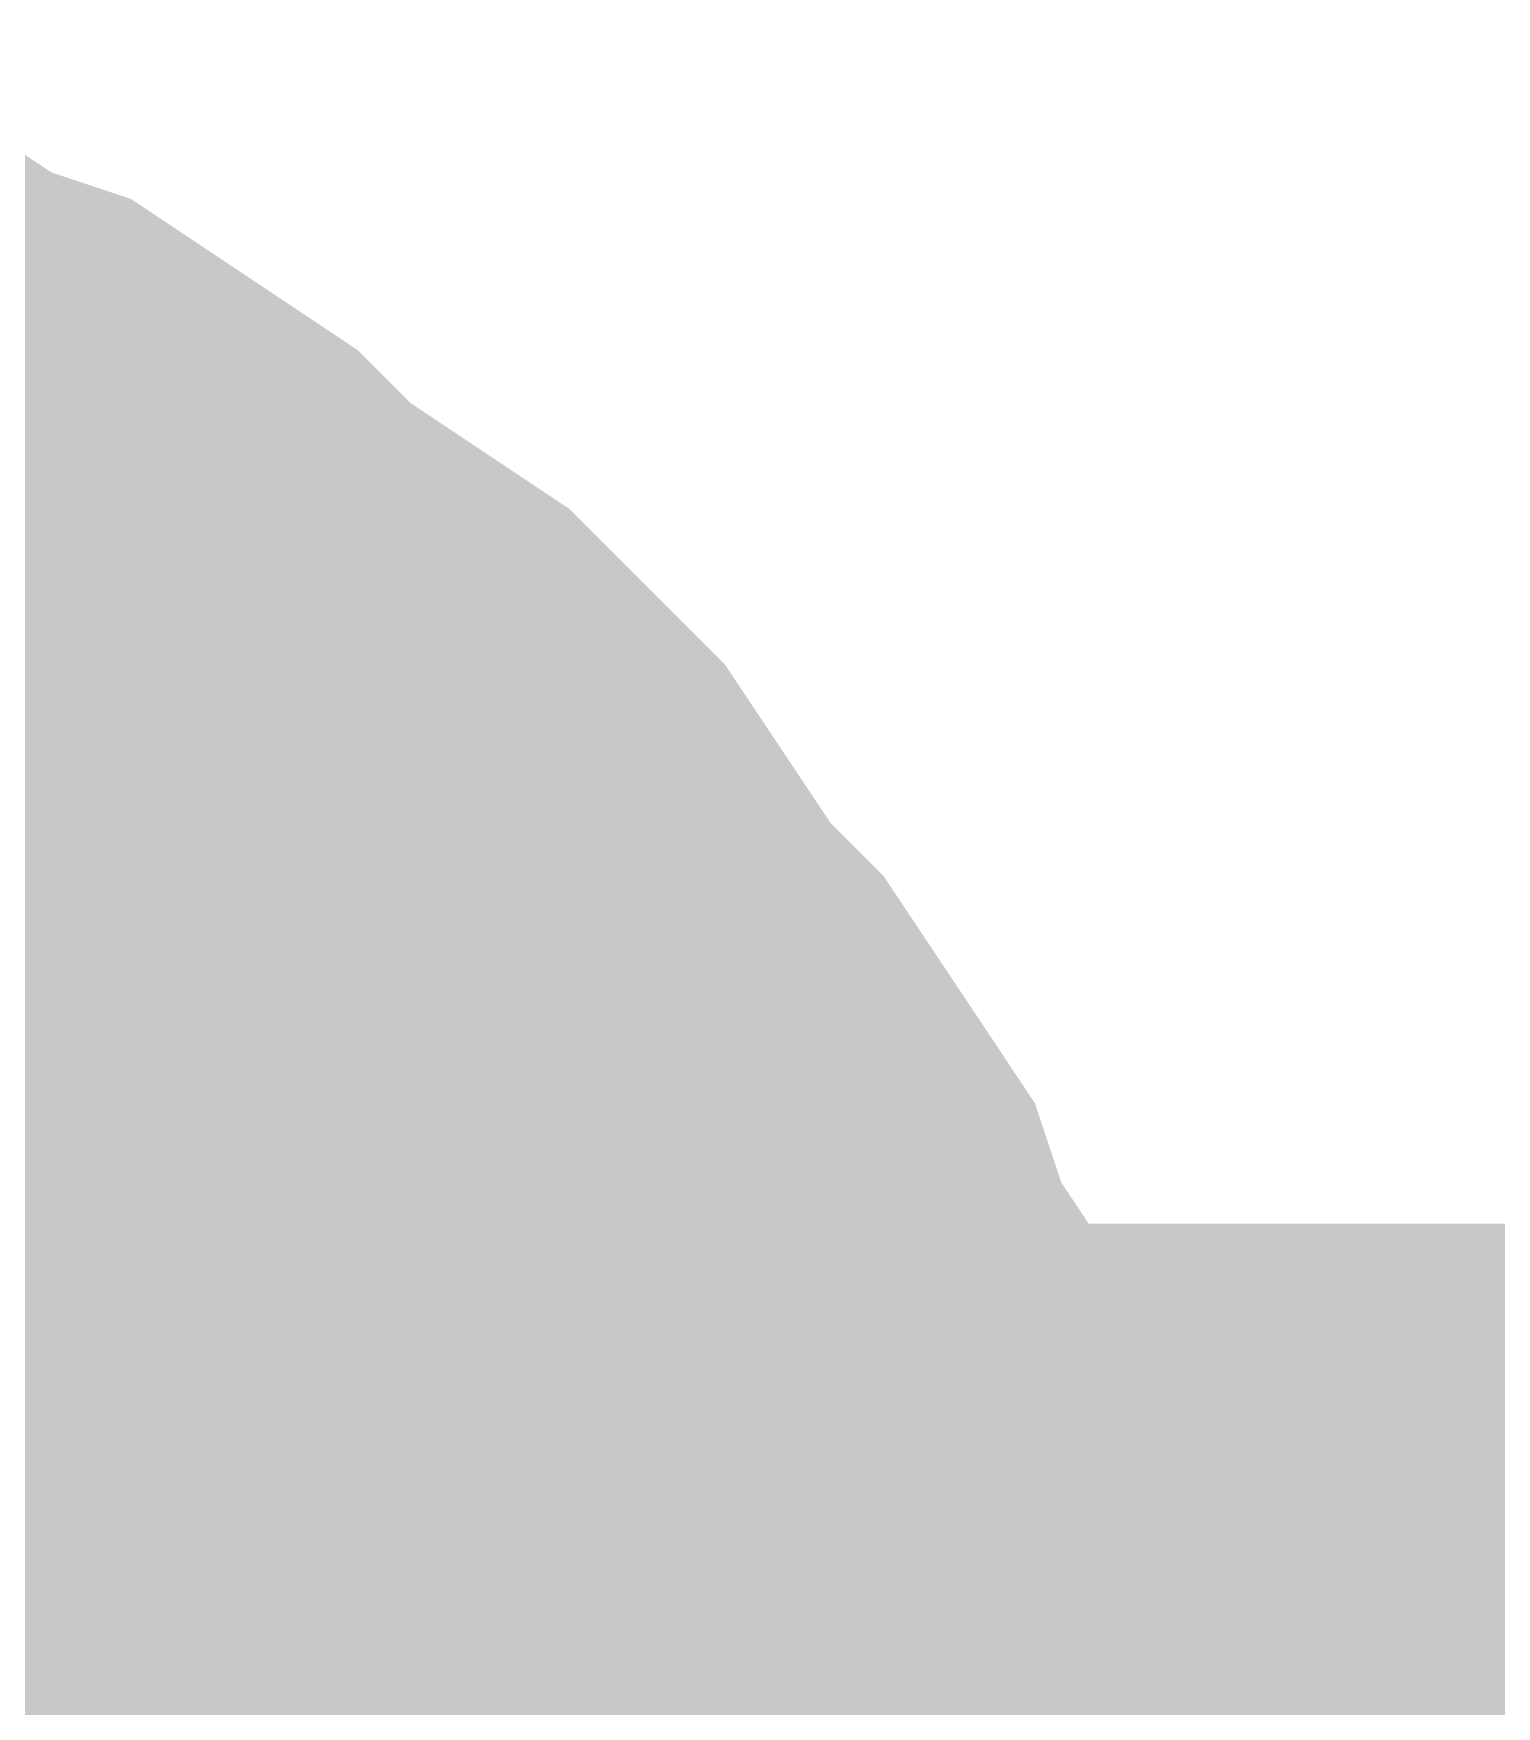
# Model space of a CAD drawing. Header units: inches. Extents: x 0 to 841, y 0 to 594.
# Drawn here: x 267.902 to 268.523, y 305.165 to 305.875 of the extents above; entities that cross this region are included whole.
import ezdxf

# ---------------------------------------------------------------- set-up
doc = ezdxf.new("R2010")
doc.units = ezdxf.units.IN
doc.layers.add('Sheet', color=255, linetype='Continuous')

msp = doc.modelspace()

# ---------------------------------------------------------------- linework, layer by layer
at = {"layer": 'Sheet'}
for points in [[(267.74199, 305.72539, 0.29972, 0.29972, 0), (267.77568, 305.71416, 0.29972, 0.29972, 0), (267.80936, 305.70293, 0.29972, 0.29972, 0), (267.84305, 305.68047, 0.29972, 0.29972, 0), (267.87674, 305.66924, 0.29972, 0.29972, 0), (267.91042, 305.64678, 0.29972, 0.29972, 0), (267.94411, 305.62432, 0.29972, 0.29972, 0), (267.96657, 305.60186, 0.29972, 0.29972, 0), (268.00025, 305.5794, 0.29972, 0.29972, 0), (268.03394, 305.55694, 0.29972, 0.29972, 0), (268.0564, 305.53448, 0.29972, 0.29972, 0), (268.07886, 305.51202, 0.29972, 0.29972, 0), (268.10131, 305.47834, 0.29972, 0.29972, 0), (268.12377, 305.44465, 0.29972, 0.29972, 0), (268.14623, 305.42219, 0.29972, 0.29972, 0), (268.16869, 305.3885, 0.29972, 0.29972, 0), (268.19114, 305.35481, 0.29972, 0.29972, 0), (268.20237, 305.32112, 0.29972, 0.29972, 0), (268.22483, 305.28743, 0.29972, 0.29972, 0), (268.23606, 305.25374, 0.29972, 0.29972, 0), (268.24729, 305.22005, 0.29972, 0.29972, 0), (268.25852, 305.18637, 0.29972, 0.29972, 0), (268.26975, 305.15268, 0.29972, 0.29972, 0), (268.26975, 305.10776, 0.29972, 0.29972, 0), (268.28098, 305.07407, 0.29972, 0.29972, 0), (268.28098, 305.02915, 0.29972, 0.29972, 0), (268.28098, 304.99546, 0.29972, 0.29972, 0)], [(267.74199, 305.72539, 0.29972, 0.29972, 0), (267.77568, 305.71416, 0.29972, 0.29972, 0), (267.80936, 305.70293, 0.29972, 0.29972, 0), (267.84305, 305.68047, 0.29972, 0.29972, 0), (267.87674, 305.66924, 0.29972, 0.29972, 0), (267.91042, 305.64678, 0.29972, 0.29972, 0), (267.94411, 305.62432, 0.29972, 0.29972, 0), (267.96657, 305.60186, 0.29972, 0.29972, 0), (268.00025, 305.5794, 0.29972, 0.29972, 0), (268.03394, 305.55694, 0.29972, 0.29972, 0), (268.0564, 305.53448, 0.29972, 0.29972, 0), (268.07886, 305.51202, 0.29972, 0.29972, 0), (268.10131, 305.47834, 0.29972, 0.29972, 0), (268.12377, 305.44465, 0.29972, 0.29972, 0), (268.14623, 305.42219, 0.29972, 0.29972, 0), (268.16869, 305.3885, 0.29972, 0.29972, 0), (268.19114, 305.35481, 0.29972, 0.29972, 0), (268.20237, 305.32112, 0.29972, 0.29972, 0), (268.22483, 305.28743, 0.29972, 0.29972, 0), (268.23606, 305.25374, 0.29972, 0.29972, 0), (268.24729, 305.22005, 0.29972, 0.29972, 0), (268.25852, 305.18637, 0.29972, 0.29972, 0), (268.26975, 305.15268, 0.29972, 0.29972, 0), (268.26975, 305.10776, 0.29972, 0.29972, 0), (268.28098, 305.07407, 0.29972, 0.29972, 0), (268.28098, 305.02915, 0.29972, 0.29972, 0), (268.28098, 304.99546, 0.29972, 0.29972, 0)], [(267.74199, 305.72539, 0.29972, 0.29972, 0), (267.77568, 305.71416, 0.29972, 0.29972, 0), (267.80936, 305.70293, 0.29972, 0.29972, 0), (267.84305, 305.68047, 0.29972, 0.29972, 0), (267.87674, 305.66924, 0.29972, 0.29972, 0), (267.91042, 305.64678, 0.29972, 0.29972, 0), (267.94411, 305.62432, 0.29972, 0.29972, 0), (267.96657, 305.60186, 0.29972, 0.29972, 0), (268.00025, 305.5794, 0.29972, 0.29972, 0), (268.03394, 305.55694, 0.29972, 0.29972, 0), (268.0564, 305.53448, 0.29972, 0.29972, 0), (268.07886, 305.51202, 0.29972, 0.29972, 0), (268.10131, 305.47834, 0.29972, 0.29972, 0), (268.12377, 305.44465, 0.29972, 0.29972, 0), (268.14623, 305.42219, 0.29972, 0.29972, 0), (268.16869, 305.3885, 0.29972, 0.29972, 0), (268.19114, 305.35481, 0.29972, 0.29972, 0), (268.20237, 305.32112, 0.29972, 0.29972, 0), (268.22483, 305.28743, 0.29972, 0.29972, 0), (268.23606, 305.25374, 0.29972, 0.29972, 0), (268.24729, 305.22005, 0.29972, 0.29972, 0), (268.25852, 305.18637, 0.29972, 0.29972, 0), (268.26975, 305.15268, 0.29972, 0.29972, 0), (268.26975, 305.10776, 0.29972, 0.29972, 0), (268.28098, 305.07407, 0.29972, 0.29972, 0), (268.28098, 305.02915, 0.29972, 0.29972, 0), (268.28098, 304.99546, 0.29972, 0.29972, 0)], [(267.74199, 305.72539, 0.29972, 0.29972, 0), (267.77568, 305.71416, 0.29972, 0.29972, 0), (267.80936, 305.70293, 0.29972, 0.29972, 0), (267.84305, 305.68047, 0.29972, 0.29972, 0), (267.87674, 305.66924, 0.29972, 0.29972, 0), (267.91042, 305.64678, 0.29972, 0.29972, 0), (267.94411, 305.62432, 0.29972, 0.29972, 0), (267.96657, 305.60186, 0.29972, 0.29972, 0), (268.00025, 305.5794, 0.29972, 0.29972, 0), (268.03394, 305.55694, 0.29972, 0.29972, 0), (268.0564, 305.53448, 0.29972, 0.29972, 0), (268.07886, 305.51202, 0.29972, 0.29972, 0), (268.10131, 305.47834, 0.29972, 0.29972, 0), (268.12377, 305.44465, 0.29972, 0.29972, 0), (268.14623, 305.42219, 0.29972, 0.29972, 0), (268.16869, 305.3885, 0.29972, 0.29972, 0), (268.19114, 305.35481, 0.29972, 0.29972, 0), (268.20237, 305.32112, 0.29972, 0.29972, 0), (268.22483, 305.28743, 0.29972, 0.29972, 0), (268.23606, 305.25374, 0.29972, 0.29972, 0), (268.24729, 305.22005, 0.29972, 0.29972, 0), (268.25852, 305.18637, 0.29972, 0.29972, 0), (268.26975, 305.15268, 0.29972, 0.29972, 0), (268.26975, 305.10776, 0.29972, 0.29972, 0), (268.28098, 305.07407, 0.29972, 0.29972, 0), (268.28098, 305.02915, 0.29972, 0.29972, 0), (268.28098, 304.99546, 0.29972, 0.29972, 0)], [(267.74199, 305.72539, 0.29972, 0.29972, 0), (267.77568, 305.71416, 0.29972, 0.29972, 0), (267.80936, 305.70293, 0.29972, 0.29972, 0), (267.84305, 305.68047, 0.29972, 0.29972, 0), (267.87674, 305.66924, 0.29972, 0.29972, 0), (267.91042, 305.64678, 0.29972, 0.29972, 0), (267.94411, 305.62432, 0.29972, 0.29972, 0), (267.96657, 305.60186, 0.29972, 0.29972, 0), (268.00025, 305.5794, 0.29972, 0.29972, 0), (268.03394, 305.55694, 0.29972, 0.29972, 0), (268.0564, 305.53448, 0.29972, 0.29972, 0), (268.07886, 305.51202, 0.29972, 0.29972, 0), (268.10131, 305.47834, 0.29972, 0.29972, 0), (268.12377, 305.44465, 0.29972, 0.29972, 0), (268.14623, 305.42219, 0.29972, 0.29972, 0), (268.16869, 305.3885, 0.29972, 0.29972, 0), (268.19114, 305.35481, 0.29972, 0.29972, 0), (268.20237, 305.32112, 0.29972, 0.29972, 0), (268.22483, 305.28743, 0.29972, 0.29972, 0), (268.23606, 305.25374, 0.29972, 0.29972, 0), (268.24729, 305.22005, 0.29972, 0.29972, 0), (268.25852, 305.18637, 0.29972, 0.29972, 0), (268.26975, 305.15268, 0.29972, 0.29972, 0), (268.26975, 305.10776, 0.29972, 0.29972, 0), (268.28098, 305.07407, 0.29972, 0.29972, 0), (268.28098, 305.02915, 0.29972, 0.29972, 0), (268.28098, 304.99546, 0.29972, 0.29972, 0)], [(267.74199, 305.72539, 0.29972, 0.29972, 0), (267.77568, 305.71416, 0.29972, 0.29972, 0), (267.80936, 305.70293, 0.29972, 0.29972, 0), (267.84305, 305.68047, 0.29972, 0.29972, 0), (267.87674, 305.66924, 0.29972, 0.29972, 0), (267.91042, 305.64678, 0.29972, 0.29972, 0), (267.94411, 305.62432, 0.29972, 0.29972, 0), (267.96657, 305.60186, 0.29972, 0.29972, 0), (268.00025, 305.5794, 0.29972, 0.29972, 0), (268.03394, 305.55694, 0.29972, 0.29972, 0), (268.0564, 305.53448, 0.29972, 0.29972, 0), (268.07886, 305.51202, 0.29972, 0.29972, 0), (268.10131, 305.47834, 0.29972, 0.29972, 0), (268.12377, 305.44465, 0.29972, 0.29972, 0), (268.14623, 305.42219, 0.29972, 0.29972, 0), (268.16869, 305.3885, 0.29972, 0.29972, 0), (268.19114, 305.35481, 0.29972, 0.29972, 0), (268.20237, 305.32112, 0.29972, 0.29972, 0), (268.22483, 305.28743, 0.29972, 0.29972, 0), (268.23606, 305.25374, 0.29972, 0.29972, 0), (268.24729, 305.22005, 0.29972, 0.29972, 0), (268.25852, 305.18637, 0.29972, 0.29972, 0), (268.26975, 305.15268, 0.29972, 0.29972, 0), (268.26975, 305.10776, 0.29972, 0.29972, 0), (268.28098, 305.07407, 0.29972, 0.29972, 0), (268.28098, 305.02915, 0.29972, 0.29972, 0), (268.28098, 304.99546, 0.29972, 0.29972, 0)], [(267.84305, 305.68047, 0.09906, 0.09906, 0), (267.87674, 305.66924, 0.09906, 0.09906, 0), (267.91042, 305.64678, 0.09906, 0.09906, 0), (267.94411, 305.62432, 0.09906, 0.09906, 0), (267.96657, 305.60186, 0.09906, 0.09906, 0), (268.00025, 305.5794, 0.09906, 0.09906, 0), (268.03394, 305.55694, 0.09906, 0.09906, 0), (268.0564, 305.53448, 0.09906, 0.09906, 0), (268.07886, 305.51202, 0.09906, 0.09906, 0), (268.10131, 305.47834, 0.09906, 0.09906, 0), (268.12377, 305.44465, 0.09906, 0.09906, 0), (268.14623, 305.42219, 0.09906, 0.09906, 0), (268.16869, 305.3885, 0.09906, 0.09906, 0), (268.19114, 305.35481, 0.09906, 0.09906, 0), (268.20237, 305.32112, 0.09906, 0.09906, 0), (268.22483, 305.28743, 0.09906, 0.09906, 0), (268.23606, 305.25374, 0.09906, 0.09906, 0), (268.24729, 305.22005, 0.09906, 0.09906, 0), (268.25852, 305.18637, 0.09906, 0.09906, 0), (268.26975, 305.15268, 0.09906, 0.09906, 0), (268.26975, 305.10776, 0.09906, 0.09906, 0)], [(267.84305, 305.68047, 0.09906, 0.09906, 0), (267.87674, 305.66924, 0.09906, 0.09906, 0), (267.91042, 305.64678, 0.09906, 0.09906, 0), (267.94411, 305.62432, 0.09906, 0.09906, 0), (267.96657, 305.60186, 0.09906, 0.09906, 0), (268.00025, 305.5794, 0.09906, 0.09906, 0), (268.03394, 305.55694, 0.09906, 0.09906, 0), (268.0564, 305.53448, 0.09906, 0.09906, 0), (268.07886, 305.51202, 0.09906, 0.09906, 0), (268.10131, 305.47834, 0.09906, 0.09906, 0), (268.12377, 305.44465, 0.09906, 0.09906, 0), (268.14623, 305.42219, 0.09906, 0.09906, 0), (268.16869, 305.3885, 0.09906, 0.09906, 0), (268.19114, 305.35481, 0.09906, 0.09906, 0), (268.20237, 305.32112, 0.09906, 0.09906, 0), (268.22483, 305.28743, 0.09906, 0.09906, 0), (268.23606, 305.25374, 0.09906, 0.09906, 0), (268.24729, 305.22005, 0.09906, 0.09906, 0), (268.25852, 305.18637, 0.09906, 0.09906, 0), (268.26975, 305.15268, 0.09906, 0.09906, 0), (268.26975, 305.10776, 0.09906, 0.09906, 0)], [(267.84305, 305.68047, 0.09906, 0.09906, 0), (267.87674, 305.66924, 0.09906, 0.09906, 0), (267.91042, 305.64678, 0.09906, 0.09906, 0), (267.94411, 305.62432, 0.09906, 0.09906, 0), (267.96657, 305.60186, 0.09906, 0.09906, 0), (268.00025, 305.5794, 0.09906, 0.09906, 0), (268.03394, 305.55694, 0.09906, 0.09906, 0), (268.0564, 305.53448, 0.09906, 0.09906, 0), (268.07886, 305.51202, 0.09906, 0.09906, 0), (268.10131, 305.47834, 0.09906, 0.09906, 0), (268.12377, 305.44465, 0.09906, 0.09906, 0), (268.14623, 305.42219, 0.09906, 0.09906, 0), (268.16869, 305.3885, 0.09906, 0.09906, 0), (268.19114, 305.35481, 0.09906, 0.09906, 0), (268.20237, 305.32112, 0.09906, 0.09906, 0), (268.22483, 305.28743, 0.09906, 0.09906, 0), (268.23606, 305.25374, 0.09906, 0.09906, 0), (268.24729, 305.22005, 0.09906, 0.09906, 0), (268.25852, 305.18637, 0.09906, 0.09906, 0), (268.26975, 305.15268, 0.09906, 0.09906, 0), (268.26975, 305.10776, 0.09906, 0.09906, 0)], [(267.84305, 305.68047, 0.09906, 0.09906, 0), (267.87674, 305.66924, 0.09906, 0.09906, 0), (267.91042, 305.64678, 0.09906, 0.09906, 0), (267.94411, 305.62432, 0.09906, 0.09906, 0), (267.96657, 305.60186, 0.09906, 0.09906, 0), (268.00025, 305.5794, 0.09906, 0.09906, 0), (268.03394, 305.55694, 0.09906, 0.09906, 0), (268.0564, 305.53448, 0.09906, 0.09906, 0), (268.07886, 305.51202, 0.09906, 0.09906, 0), (268.10131, 305.47834, 0.09906, 0.09906, 0), (268.12377, 305.44465, 0.09906, 0.09906, 0), (268.14623, 305.42219, 0.09906, 0.09906, 0), (268.16869, 305.3885, 0.09906, 0.09906, 0), (268.19114, 305.35481, 0.09906, 0.09906, 0), (268.20237, 305.32112, 0.09906, 0.09906, 0), (268.22483, 305.28743, 0.09906, 0.09906, 0), (268.23606, 305.25374, 0.09906, 0.09906, 0), (268.24729, 305.22005, 0.09906, 0.09906, 0), (268.25852, 305.18637, 0.09906, 0.09906, 0), (268.26975, 305.15268, 0.09906, 0.09906, 0), (268.26975, 305.10776, 0.09906, 0.09906, 0)], [(267.84305, 305.68047, 0.09906, 0.09906, 0), (267.87674, 305.66924, 0.09906, 0.09906, 0), (267.91042, 305.64678, 0.09906, 0.09906, 0), (267.94411, 305.62432, 0.09906, 0.09906, 0), (267.96657, 305.60186, 0.09906, 0.09906, 0), (268.00025, 305.5794, 0.09906, 0.09906, 0), (268.03394, 305.55694, 0.09906, 0.09906, 0), (268.0564, 305.53448, 0.09906, 0.09906, 0), (268.07886, 305.51202, 0.09906, 0.09906, 0), (268.10131, 305.47834, 0.09906, 0.09906, 0), (268.12377, 305.44465, 0.09906, 0.09906, 0), (268.14623, 305.42219, 0.09906, 0.09906, 0), (268.16869, 305.3885, 0.09906, 0.09906, 0), (268.19114, 305.35481, 0.09906, 0.09906, 0), (268.20237, 305.32112, 0.09906, 0.09906, 0), (268.22483, 305.28743, 0.09906, 0.09906, 0), (268.23606, 305.25374, 0.09906, 0.09906, 0), (268.24729, 305.22005, 0.09906, 0.09906, 0), (268.25852, 305.18637, 0.09906, 0.09906, 0), (268.26975, 305.15268, 0.09906, 0.09906, 0), (268.26975, 305.10776, 0.09906, 0.09906, 0)], [(267.84305, 305.68047, 0.09906, 0.09906, 0), (267.87674, 305.66924, 0.09906, 0.09906, 0), (267.91042, 305.64678, 0.09906, 0.09906, 0), (267.94411, 305.62432, 0.09906, 0.09906, 0), (267.96657, 305.60186, 0.09906, 0.09906, 0), (268.00025, 305.5794, 0.09906, 0.09906, 0), (268.03394, 305.55694, 0.09906, 0.09906, 0), (268.0564, 305.53448, 0.09906, 0.09906, 0), (268.07886, 305.51202, 0.09906, 0.09906, 0), (268.10131, 305.47834, 0.09906, 0.09906, 0), (268.12377, 305.44465, 0.09906, 0.09906, 0), (268.14623, 305.42219, 0.09906, 0.09906, 0), (268.16869, 305.3885, 0.09906, 0.09906, 0), (268.19114, 305.35481, 0.09906, 0.09906, 0), (268.20237, 305.32112, 0.09906, 0.09906, 0), (268.22483, 305.28743, 0.09906, 0.09906, 0), (268.23606, 305.25374, 0.09906, 0.09906, 0), (268.24729, 305.22005, 0.09906, 0.09906, 0), (268.25852, 305.18637, 0.09906, 0.09906, 0), (268.26975, 305.15268, 0.09906, 0.09906, 0), (268.26975, 305.10776, 0.09906, 0.09906, 0)], [(267.74199, 305.45588, 0.29972, 0.29972, 0), (267.76445, 305.44465, 0.29972, 0.29972, 0), (267.77568, 305.43342, 0.29972, 0.29972, 0), (267.79813, 305.41096, 0.29972, 0.29972, 0), (267.82059, 305.39973, 0.29972, 0.29972, 0), (267.84305, 305.3885, 0.29972, 0.29972, 0), (267.85428, 305.36604, 0.29972, 0.29972, 0), (267.87674, 305.35481, 0.29972, 0.29972, 0), (267.88796, 305.33235, 0.29972, 0.29972, 0), (267.91042, 305.32112, 0.29972, 0.29972, 0), (267.92165, 305.29866, 0.29972, 0.29972, 0), (267.93288, 305.2762, 0.29972, 0.29972, 0), (267.95534, 305.25374, 0.29972, 0.29972, 0), (267.96657, 305.24251, 0.29972, 0.29972, 0), (267.9778, 305.22005, 0.29972, 0.29972, 0), (267.9778, 305.1976, 0.29972, 0.29972, 0), (267.98902, 305.17514, 0.29972, 0.29972, 0), (268.00025, 305.14145, 0.29972, 0.29972, 0), (268.01148, 305.11899, 0.29972, 0.29972, 0), (268.01148, 305.09653, 0.29972, 0.29972, 0), (268.01148, 305.07407, 0.29972, 0.29972, 0), (268.02271, 305.05161, 0.29972, 0.29972, 0), (268.02271, 305.01792, 0.29972, 0.29972, 0), (268.02271, 304.99546, 0.29972, 0.29972, 0)], [(267.74199, 305.45588, 0.29972, 0.29972, 0), (267.76445, 305.44465, 0.29972, 0.29972, 0), (267.77568, 305.43342, 0.29972, 0.29972, 0), (267.79813, 305.41096, 0.29972, 0.29972, 0), (267.82059, 305.39973, 0.29972, 0.29972, 0), (267.84305, 305.3885, 0.29972, 0.29972, 0), (267.85428, 305.36604, 0.29972, 0.29972, 0), (267.87674, 305.35481, 0.29972, 0.29972, 0), (267.88796, 305.33235, 0.29972, 0.29972, 0), (267.91042, 305.32112, 0.29972, 0.29972, 0), (267.92165, 305.29866, 0.29972, 0.29972, 0), (267.93288, 305.2762, 0.29972, 0.29972, 0), (267.95534, 305.25374, 0.29972, 0.29972, 0), (267.96657, 305.24251, 0.29972, 0.29972, 0), (267.9778, 305.22005, 0.29972, 0.29972, 0), (267.9778, 305.1976, 0.29972, 0.29972, 0), (267.98902, 305.17514, 0.29972, 0.29972, 0), (268.00025, 305.14145, 0.29972, 0.29972, 0), (268.01148, 305.11899, 0.29972, 0.29972, 0), (268.01148, 305.09653, 0.29972, 0.29972, 0), (268.01148, 305.07407, 0.29972, 0.29972, 0), (268.02271, 305.05161, 0.29972, 0.29972, 0), (268.02271, 305.01792, 0.29972, 0.29972, 0), (268.02271, 304.99546, 0.29972, 0.29972, 0)], [(267.74199, 305.45588, 0.29972, 0.29972, 0), (267.76445, 305.44465, 0.29972, 0.29972, 0), (267.77568, 305.43342, 0.29972, 0.29972, 0), (267.79813, 305.41096, 0.29972, 0.29972, 0), (267.82059, 305.39973, 0.29972, 0.29972, 0), (267.84305, 305.3885, 0.29972, 0.29972, 0), (267.85428, 305.36604, 0.29972, 0.29972, 0), (267.87674, 305.35481, 0.29972, 0.29972, 0), (267.88796, 305.33235, 0.29972, 0.29972, 0), (267.91042, 305.32112, 0.29972, 0.29972, 0), (267.92165, 305.29866, 0.29972, 0.29972, 0), (267.93288, 305.2762, 0.29972, 0.29972, 0), (267.95534, 305.25374, 0.29972, 0.29972, 0), (267.96657, 305.24251, 0.29972, 0.29972, 0), (267.9778, 305.22005, 0.29972, 0.29972, 0), (267.9778, 305.1976, 0.29972, 0.29972, 0), (267.98902, 305.17514, 0.29972, 0.29972, 0), (268.00025, 305.14145, 0.29972, 0.29972, 0), (268.01148, 305.11899, 0.29972, 0.29972, 0), (268.01148, 305.09653, 0.29972, 0.29972, 0), (268.01148, 305.07407, 0.29972, 0.29972, 0), (268.02271, 305.05161, 0.29972, 0.29972, 0), (268.02271, 305.01792, 0.29972, 0.29972, 0), (268.02271, 304.99546, 0.29972, 0.29972, 0)], [(267.74199, 305.45588, 0.29972, 0.29972, 0), (267.76445, 305.44465, 0.29972, 0.29972, 0), (267.77568, 305.43342, 0.29972, 0.29972, 0), (267.79813, 305.41096, 0.29972, 0.29972, 0), (267.82059, 305.39973, 0.29972, 0.29972, 0), (267.84305, 305.3885, 0.29972, 0.29972, 0), (267.85428, 305.36604, 0.29972, 0.29972, 0), (267.87674, 305.35481, 0.29972, 0.29972, 0), (267.88796, 305.33235, 0.29972, 0.29972, 0), (267.91042, 305.32112, 0.29972, 0.29972, 0), (267.92165, 305.29866, 0.29972, 0.29972, 0), (267.93288, 305.2762, 0.29972, 0.29972, 0), (267.95534, 305.25374, 0.29972, 0.29972, 0), (267.96657, 305.24251, 0.29972, 0.29972, 0), (267.9778, 305.22005, 0.29972, 0.29972, 0), (267.9778, 305.1976, 0.29972, 0.29972, 0), (267.98902, 305.17514, 0.29972, 0.29972, 0), (268.00025, 305.14145, 0.29972, 0.29972, 0), (268.01148, 305.11899, 0.29972, 0.29972, 0), (268.01148, 305.09653, 0.29972, 0.29972, 0), (268.01148, 305.07407, 0.29972, 0.29972, 0), (268.02271, 305.05161, 0.29972, 0.29972, 0), (268.02271, 305.01792, 0.29972, 0.29972, 0), (268.02271, 304.99546, 0.29972, 0.29972, 0)], [(267.84305, 305.3885, 0.09906, 0.09906, 0), (267.85428, 305.36604, 0.09906, 0.09906, 0), (267.87674, 305.35481, 0.09906, 0.09906, 0), (267.88796, 305.33235, 0.09906, 0.09906, 0), (267.91042, 305.32112, 0.09906, 0.09906, 0), (267.92165, 305.29866, 0.09906, 0.09906, 0), (267.93288, 305.2762, 0.09906, 0.09906, 0), (267.95534, 305.25374, 0.09906, 0.09906, 0), (267.96657, 305.24251, 0.09906, 0.09906, 0), (267.9778, 305.22005, 0.09906, 0.09906, 0), (267.9778, 305.1976, 0.09906, 0.09906, 0), (267.98902, 305.17514, 0.09906, 0.09906, 0), (268.00025, 305.14145, 0.09906, 0.09906, 0), (268.01148, 305.11899, 0.09906, 0.09906, 0), (268.01148, 305.09653, 0.09906, 0.09906, 0)], [(267.84305, 305.3885, 0.09906, 0.09906, 0), (267.85428, 305.36604, 0.09906, 0.09906, 0), (267.87674, 305.35481, 0.09906, 0.09906, 0), (267.88796, 305.33235, 0.09906, 0.09906, 0), (267.91042, 305.32112, 0.09906, 0.09906, 0), (267.92165, 305.29866, 0.09906, 0.09906, 0), (267.93288, 305.2762, 0.09906, 0.09906, 0), (267.95534, 305.25374, 0.09906, 0.09906, 0), (267.96657, 305.24251, 0.09906, 0.09906, 0), (267.9778, 305.22005, 0.09906, 0.09906, 0), (267.9778, 305.1976, 0.09906, 0.09906, 0), (267.98902, 305.17514, 0.09906, 0.09906, 0), (268.00025, 305.14145, 0.09906, 0.09906, 0), (268.01148, 305.11899, 0.09906, 0.09906, 0), (268.01148, 305.09653, 0.09906, 0.09906, 0)], [(267.84305, 305.3885, 0.09906, 0.09906, 0), (267.85428, 305.36604, 0.09906, 0.09906, 0), (267.87674, 305.35481, 0.09906, 0.09906, 0), (267.88796, 305.33235, 0.09906, 0.09906, 0), (267.91042, 305.32112, 0.09906, 0.09906, 0), (267.92165, 305.29866, 0.09906, 0.09906, 0), (267.93288, 305.2762, 0.09906, 0.09906, 0), (267.95534, 305.25374, 0.09906, 0.09906, 0), (267.96657, 305.24251, 0.09906, 0.09906, 0), (267.9778, 305.22005, 0.09906, 0.09906, 0), (267.9778, 305.1976, 0.09906, 0.09906, 0), (267.98902, 305.17514, 0.09906, 0.09906, 0), (268.00025, 305.14145, 0.09906, 0.09906, 0), (268.01148, 305.11899, 0.09906, 0.09906, 0), (268.01148, 305.09653, 0.09906, 0.09906, 0)], [(267.84305, 305.3885, 0.09906, 0.09906, 0), (267.85428, 305.36604, 0.09906, 0.09906, 0), (267.87674, 305.35481, 0.09906, 0.09906, 0), (267.88796, 305.33235, 0.09906, 0.09906, 0), (267.91042, 305.32112, 0.09906, 0.09906, 0), (267.92165, 305.29866, 0.09906, 0.09906, 0), (267.93288, 305.2762, 0.09906, 0.09906, 0), (267.95534, 305.25374, 0.09906, 0.09906, 0), (267.96657, 305.24251, 0.09906, 0.09906, 0), (267.9778, 305.22005, 0.09906, 0.09906, 0), (267.9778, 305.1976, 0.09906, 0.09906, 0), (267.98902, 305.17514, 0.09906, 0.09906, 0), (268.00025, 305.14145, 0.09906, 0.09906, 0), (268.01148, 305.11899, 0.09906, 0.09906, 0), (268.01148, 305.09653, 0.09906, 0.09906, 0)], [(267.51741, 304.99546, 0.7493, 0.7493, 0), (285.01204, 304.99546, 0.7493, 0.7493, 0)]]:
    msp.add_lwpolyline(points, format="xyseb", dxfattribs=at)
msp.add_lwpolyline([(267.24601, 305.00001, 0.508, 0.508, 1), (267.75401, 305.00001, 0.508, 0.508, 1)], format="xyseb", close=True, dxfattribs=at)

doc.saveas('drawing.dxf')
